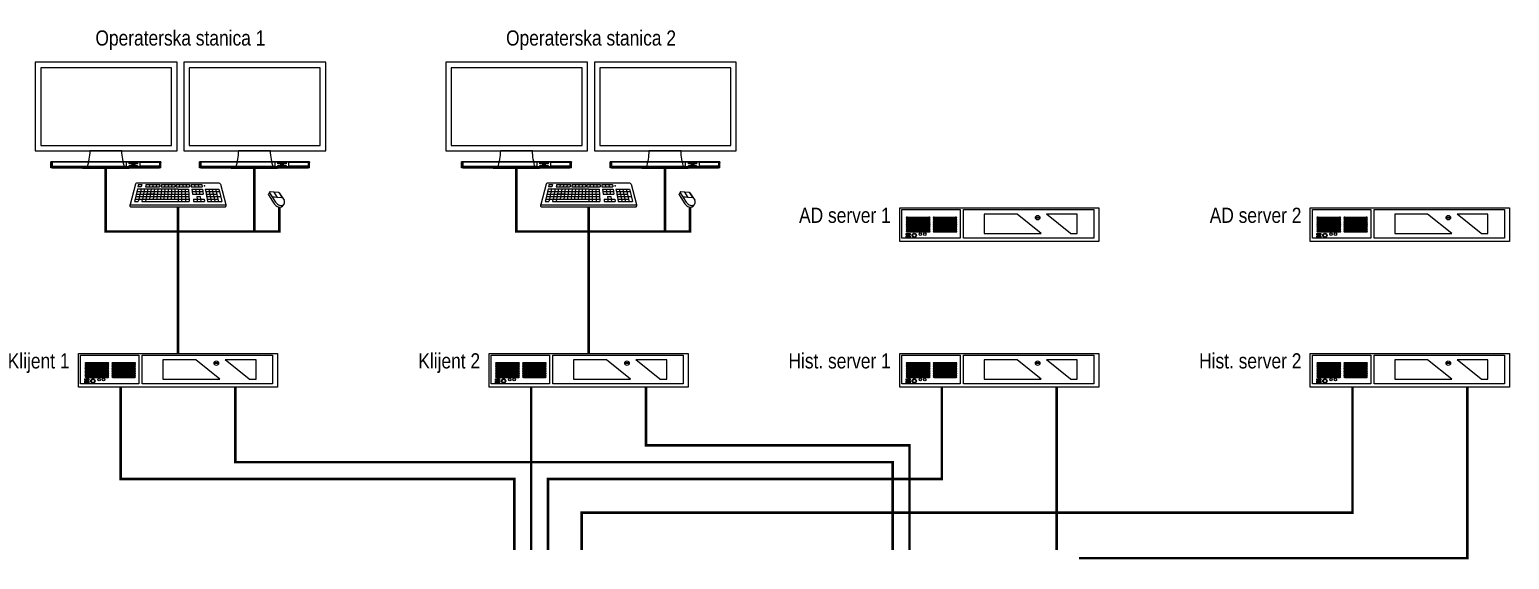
# Model space of a CAD drawing. Header units: inches. Extents: x 67248 to 85686, y -40174 to -31152.
# Drawn here: x 68370 to 70127, y -31782 to -31152 of the extents above; entities that cross this region are included whole.
import ezdxf

# ---------------------------------------------------------------- set-up
doc = ezdxf.new("R2010")
doc.units = ezdxf.units.IN
doc.header["$MEASUREMENT"] = 0
doc.linetypes.add('AUSGEZOGEN', pattern=[3, 1, 1, 1])
doc.layers.add('CP-TOPOLOGY - KVM netvork', color=7, linetype='Continuous', lineweight=20, true_color=0x4b66fb)
doc.layers.add('SI-TOPOLOGY-Ethernet', color=7, linetype='Continuous', lineweight=13, true_color=0x3cf000)
doc.layers.add('SI-General', color=7, linetype='Continuous', lineweight=5)
doc.layers.add('SI-TOPOLOGY-0.00', color=121, linetype='Continuous', lineweight=0)
doc.styles.add('OPIS', font='ARIALN.TTF')

# ---------------------------------------------------------------- blocks, each defined once
blk = doc.blocks.new('Tipkovnica')
at = {"linetype": 'AUSGEZOGEN'}
for p, q in [((-394.1, 49.76), (-395.53, 44.36)), ((-371.57, 49.76), (-370.14, 44.36)), ((-395.55, 44.22), (-395.55, 43.88)), ((-395.41, 44.29), (-370.26, 44.29)), ((-395.41, 43.74), (-370.26, 43.74)), ((-370.12, 44.22), (-370.12, 43.88))]:
    blk.add_line(p, q, dxfattribs=at)
at = {"lineweight": 5}
for p, q in [((-393.54, 48.45), (-394.19, 45.77)), ((-393.86, 47.11), (-392.92, 47.11)), ((-392.93, 50.02), (-393.78, 50.02)), ((-371.91, 50.02), (-393.76, 50.02)), ((-393.7, 47.78), (-392.77, 47.78)), ((-393.54, 48.45), (-392.62, 48.45)), ((-393.27, 49.68), (-393.43, 49.02)), ((-392.56, 49.02), (-393.43, 49.02)), ((-393.27, 49.68), (-392.41, 49.68)), ((-392.62, 48.45), (-393.22, 45.77)), ((-392.92, 47.11), (-391.99, 47.11)), ((-392.77, 47.78), (-391.85, 47.78)), ((-392.62, 48.45), (-391.72, 48.45)), ((-392.41, 49.68), (-392.56, 49.02)), ((-391.72, 48.45), (-392.26, 45.77)), ((-391.99, 47.11), (-382.77, 47.11)), ((-391.85, 47.78), (-382.76, 47.78)), ((-391.85, 47.78), (-382.79, 47.78)), ((-391.72, 48.45), (-388.12, 48.45)), ((-391.24, 49.68), (-391.4, 49.01)), ((-391.4, 49.01), (-390.48, 49.01)), ((-390.81, 48.45), (-391.3, 45.77)), ((-391.24, 49.68), (-390.33, 49.68)), ((-390.79, 47.12), (-389.85, 47.12)), ((-390.33, 49.68), (-390.48, 49.01)), ((-390.48, 49.01), (-389.55, 49.01)), ((-389.91, 48.45), (-390.34, 45.77)), ((-390.33, 49.68), (-389.42, 49.68)), ((-389.85, 47.12), (-388.91, 47.12)), ((-389.7, 47.79), (-388.78, 47.79)), ((-389.42, 49.68), (-389.55, 49.01)), ((-389.55, 49.01), (-387.72, 49.01)), ((-389.42, 49.68), (-387.61, 49.68)), ((-389.01, 48.45), (-389.39, 45.77)), ((-388.51, 49.68), (-388.64, 49.01)), ((-388.12, 48.45), (-388.44, 45.77)), ((-388.12, 48.45), (-387.22, 48.45)), ((-387.61, 49.68), (-387.72, 49.01)), ((-387.22, 48.45), (-387.49, 45.77)), ((-387.18, 49.68), (-387.28, 49.01)), ((-387.28, 49.01), (-383.65, 49.01)), ((-387.22, 48.45), (-382.75, 48.45)), ((-387.18, 49.68), (-385.38, 49.68)), ((-386.33, 48.45), (-386.54, 45.77)), ((-386.28, 49.68), (-386.37, 49.01)), ((-385.44, 48.45), (-385.6, 45.77)), ((-385.38, 49.68), (-385.46, 49.01)), ((-385.38, 49.68), (-384.49, 49.68)), ((-384.55, 48.45), (-384.65, 45.77)), ((-384.49, 49.68), (-384.55, 49.01)), ((-384.49, 49.68), (-383.6, 49.68)), ((-383.66, 48.45), (-383.71, 45.77)), ((-383.6, 49.68), (-383.65, 49.01)), ((-383.32, 49.67), (-383.37, 49)), ((-383.37, 49), (-379.75, 49)), ((-383.32, 49.67), (-379.74, 49.67)), ((-382.75, 48.46), (-382.8, 45.78)), ((-382.75, 48.44), (-382.8, 45.76)), ((-382.77, 47.1), (-381.86, 47.1)), ((-382.76, 47.77), (-381.85, 47.77)), ((-382.75, 48.44), (-381.84, 48.44)), ((-382.43, 49.67), (-382.47, 49)), ((-381.86, 48.42), (-381.86, 45.17)), ((-381.85, 47.1), (-380.94, 47.1)), ((-381.83, 47.77), (-380.92, 47.77)), ((-381.82, 48.44), (-380.91, 48.44)), ((-381.54, 49.67), (-381.56, 49)), ((-380.93, 48.44), (-380.84, 45.16)), ((-380.93, 47.1), (-379.94, 47.1)), ((-380.92, 47.77), (-379.97, 47.77)), ((-380.91, 48.44), (-380, 48.44)), ((-380.65, 49.67), (-380.66, 49)), ((-380, 48.44), (-379.85, 45.15)), ((-379.74, 49.67), (-379.75, 49)), ((-379.35, 49.65), (-379.3, 48.98)), ((-379.35, 49.65), (-376.51, 49.65)), ((-379.3, 48.98), (-376.41, 48.98)), ((-379.11, 48.43), (-379.06, 47.76)), ((-379.11, 48.43), (-376.31, 48.43)), ((-379.06, 47.76), (-376.21, 47.76)), ((-379.06, 47.76), (-379, 47.09)), ((-379.06, 47.76), (-376.22, 47.76)), ((-379, 47.09), (-376.12, 47.09)), ((-378.41, 49.65), (-378.34, 48.98)), ((-378.18, 48.43), (-378.11, 47.76)), ((-378.11, 47.76), (-378.04, 47.09)), ((-377.46, 49.65), (-377.38, 48.98)), ((-377.25, 48.43), (-377.16, 47.76)), ((-377.16, 47.76), (-377.08, 47.09)), ((-376.51, 49.65), (-376.41, 48.98)), ((-376.31, 48.43), (-376.22, 47.76)), ((-376.21, 47.76), (-376.12, 47.09)), ((-375.59, 48.44), (-374.68, 48.44)), ((-375.59, 48.44), (-375.46, 47.77)), ((-375.47, 47.78), (-374.56, 47.78)), ((-375.46, 47.78), (-375.21, 46.44)), ((-375.34, 47.11), (-372.57, 47.11)), ((-375.33, 47.11), (-375.09, 45.77)), ((-375.33, 47.11), (-374.42, 47.11)), ((-374.69, 48.44), (-374.55, 47.78)), ((-374.68, 48.44), (-373.77, 48.44)), ((-374.56, 47.78), (-374.14, 45.77)), ((-374.56, 47.78), (-373.66, 47.78)), ((-374.42, 47.11), (-373.51, 47.11)), ((-373.79, 48.44), (-373.65, 47.78)), ((-373.77, 48.44), (-372.9, 48.44)), ((-373.66, 47.78), (-372.74, 47.78)), ((-373.65, 47.78), (-373.19, 45.77)), ((-373.51, 47.11), (-372.6, 47.11)), ((-372.9, 48.44), (-372.73, 47.78)), ((-372.89, 48.44), (-371.98, 48.44)), ((-372.73, 47.78), (-372.24, 45.77)), ((-372.73, 47.78), (-371.82, 47.78)), ((-371.98, 48.44), (-371.82, 47.78)), ((-371.82, 47.78), (-371.17, 45.1)), ((-394.19, 45.76), (-394.33, 45.16)), ((-394.33, 45.16), (-393.36, 45.16)), ((-394.19, 45.77), (-382.8, 45.77)), ((-394.19, 45.77), (-382.83, 45.77)), ((-394.02, 46.44), (-382.79, 46.44)), ((-394.02, 46.44), (-382.83, 46.44)), ((-393.23, 45.76), (-393.36, 45.16)), ((-392.28, 45.76), (-392.4, 45.16)), ((-392.4, 45.16), (-382.94, 45.17)), ((-391.34, 45.76), (-391.41, 45.16)), ((-382.94, 45.17), (-381.9, 45.17)), ((-382.8, 45.76), (-382.81, 45.17)), ((-382.8, 45.76), (-381.89, 45.76)), ((-382.78, 46.43), (-381.87, 46.43)), ((-382.03, 46.43), (-381.87, 46.43)), ((-381.9, 45.17), (-380.97, 45.15)), ((-381.87, 45.76), (-380.96, 45.76)), ((-381.86, 46.43), (-380.95, 46.43)), ((-381.11, 46.43), (-380.95, 46.43)), ((-380.97, 45.15), (-379.85, 45.15)), ((-380.96, 45.76), (-379.87, 45.76)), ((-380.95, 46.43), (-379.91, 46.43)), ((-380.19, 46.43), (-380.04, 46.43)), ((-378.72, 45.79), (-375.87, 45.79)), ((-378.72, 45.79), (-378.67, 45.12)), ((-378.67, 45.12), (-375.78, 45.12)), ((-377.85, 46.47), (-376.91, 46.47)), ((-377.85, 46.46), (-377.78, 45.79)), ((-377.77, 45.79), (-377.71, 45.12)), ((-376.91, 46.46), (-376.83, 45.79)), ((-376.83, 45.79), (-376.74, 45.12)), ((-375.87, 45.79), (-375.78, 45.12)), ((-375.21, 46.44), (-372.4, 46.44)), ((-375.2, 46.44), (-372.44, 46.44)), ((-375.09, 45.77), (-374.96, 45.1)), ((-375.09, 45.77), (-372.27, 45.77)), ((-374.96, 45.1), (-372.07, 45.1)), ((-374.14, 45.77), (-374.01, 45.1)), ((-374.14, 45.77), (-372.24, 45.77)), ((-373.19, 45.77), (-373.04, 45.1)), ((-372.4, 46.44), (-371.5, 46.44)), ((-372.24, 45.77), (-372.07, 45.1)), ((-372.08, 45.1), (-371.17, 45.1))]:
    blk.add_line(p, q, dxfattribs=at)
at = {"linetype": 'AUSGEZOGEN'}
for centre, radius, start, end in [((-393.76, 49.67), 0.346, 90, 165.1594), ((-395, 44.22), 0.547, 165.1594, 180), ((-395.41, 44.15), 0.137, 90, 180), ((-395.41, 43.88), 0.137, 180, 270), ((-395.38, 44.42), 0.133, 178.6693, 270.654), ((-370.26, 44.15), 0.137, 0, 90), ((-370.26, 43.88), 0.137, 270, 0), ((-370.67, 44.22), 0.547, 0, 14.8406)]:
    blk.add_arc(centre, radius, start, end, dxfattribs=at)
at = {"lineweight": 5}
blk.add_arc((-371.91, 49.67), 0.346, 14.8406, 90, dxfattribs=at)
blk.add_point((-375.81, 49.28), dxfattribs=at)
blk = doc.blocks.new('Miš')
for p, q in [((-345.71, 49.19), (-345.91, 48.82)), ((-345.9, 48.68), (-344.85, 47.02)), ((-345.68, 49.17), (-345.72, 49.09)), ((-345.71, 49.06), (-344.61, 47.33)), ((-345.68, 49.07), (-345.19, 48.29)), ((-344.86, 49.17), (-345.59, 49.22)), ((-344.01, 49.13), (-345.58, 49.26)), ((-345.19, 48.29), (-345.2, 48.26)), ((-343.27, 48.11), (-345.2, 48.26)), ((-344.26, 48.22), (-345.19, 48.29)), ((-344.26, 48.22), (-344.86, 49.17)), ((-344.82, 49.16), (-344.84, 49.13)), ((-344.22, 48.22), (-344.82, 49.16)), ((-344.01, 49.1), (-344.82, 49.16)), ((-344.26, 48.22), (-344.28, 48.19)), ((-344.22, 48.22), (-344.24, 48.18)), ((-343.33, 48.14), (-344.22, 48.22)), ((-343.94, 49.05), (-343.33, 48.14)), ((-343.91, 49.07), (-343.01, 47.72)), ((-343.33, 48.14), (-343.35, 48.11))]:
    blk.add_line(p, q)
for centre, radius, start, end in [((-345.79, 48.75), 0.132, 152.0861, 212.3594), ((-345.59, 49.13), 0.132, 85.3198, 212.3594), ((-345.59, 49.13), 0.099, 85.3198, 212.3594), ((-343.3, 48.26), 1.98, 218.6118, 233.7981), ((-343.06, 48.57), 1.98, 218.6118, 233.7981), ((-343.4, 48.1), 1.41, 233.7981, 251.8488), ((-344.02, 49), 0.132, 34.1349, 85.3198), ((-344.02, 49), 0.099, 33.6349, 85.3198), ((-343.53, 47.7), 0.987, 251.8488, 276.3151), ((-343.49, 47.29), 0.573, 276.3151, 340.9086), ((-340.34, 43.97), 3.96, 135.6638, 138.3115), ((-343.88, 47.43), 0.987, 315.6638, 346.9155), ((-343.56, 47.35), 0.66, 346.9155, 33.8051), ((-343.64, 47.8), 1.41, 233.7981, 251.8488), ((-343.77, 47.4), 0.987, 251.8488, 276.3151), ((-343.73, 46.99), 0.573, 276.3151, 318.3115)]:
    blk.add_arc(centre, radius, start, end)
blk = doc.blocks.new('Monitor')
for p, q in [((-443.05, 14.74), (-423.45, 14.74)), ((-423.69, 13.57), (-442.8, 13.57))]:
    blk.add_line(p, q)
at = {"ltscale": 4.5}
for p, q in [((-442.8, 13.57), (-443.05, 14.74)), ((-423.45, 14.74), (-443.05, 14.74)), ((-443.05, 13.63), (-443.05, 14.74)), ((-423.45, 13.83), (-443.05, 13.83)), ((-423.45, 13.63), (-443.05, 13.63)), ((-442.8, 13.57), (-442.8, 13.63)), ((-423.69, 13.57), (-442.8, 13.57)), ((-429.08, 14.1), (-428.59, 14.1)), ((-428.59, 14.25), (-428.59, 14.1)), ((-428.1, 14.25), (-428.1, 14.1)), ((-428.1, 14.1), (-427.61, 14.1)), ((-423.45, 14.74), (-423.69, 13.57)), ((-423.69, 13.57), (-423.69, 13.63)), ((-423.45, 13.63), (-423.45, 14.74))]:
    blk.add_line(p, q, dxfattribs=at)
for points in [[(-445.85, 16.68), (-420.54, 16.68), (-420.54, 32.49), (-445.85, 32.49)], [(-444.87, 17.66), (-421.52, 17.66), (-421.52, 31.51), (-444.87, 31.51)], [(-429.11, 13.72), (-437.39, 13.72), (-437.39, 13.57), (-429.11, 13.57)]]:
    blk.add_lwpolyline(points, close=True)
blk.add_lwpolyline([(-430.39, 16.68), (-436.11, 16.68, -0.062381), (-436.61, 13.72), (-429.89, 13.72, -0.062381)], format="xyb", close=True)
for points in [[(-442.8, 13.96), (-429.57, 13.96), (-429.57, 14.67), (-442.8, 14.67)], [(-429.08, 14.67), (-427.61, 14.67), (-427.61, 14.38), (-429.08, 14.38)], [(-423.69, 13.96), (-427.12, 13.96), (-427.12, 14.67), (-423.69, 14.67)]]:
    blk.add_lwpolyline(points, close=True, dxfattribs=at)
for points in [[(-427.61, 14.1), (-427.61, 13.96), (-429.08, 13.96), (-429.08, 14.1)], [(-428.59, 14.25), (-428.1, 14.25)]]:
    blk.add_lwpolyline(points, dxfattribs=at)
blk = doc.blocks.new('Server')
at = {"linetype": 'Continuous'}
for p, q in [((-118.2, 0), (-118.2, 40)), ((-118.2, 40), (118.2, 40)), ((-115.5, 4), (-115.5, 38.1)), ((-115.5, 38.1), (-46.4, 38.1)), ((-46.4, 38.1), (-46.4, 4)), ((-42.5, 4), (-42.5, 38.1)), ((-42.5, 38.1), (112.3, 38.1)), ((112.3, 38.1), (112.3, 4)), ((118.2, 40), (118.2, 0)), ((-108.9, 29.1), (-83.6, 29.1)), ((-108.9, 28), (-83.6, 28)), ((-83.6, 28), (-108.9, 28)), ((-108.9, 27), (-83.6, 27)), ((-108.9, 25.9), (-83.6, 25.9)), ((-83.6, 25.9), (-108.9, 25.9)), ((-108.9, 25), (-83.6, 25)), ((-108.9, 23.9), (-83.6, 23.9)), ((-83.6, 23.9), (-108.9, 23.9)), ((-108.9, 22.9), (-83.6, 22.9)), ((-108.9, 21.8), (-83.6, 21.8)), ((-83.6, 21.8), (-108.9, 21.8)), ((-108.9, 20.9), (-83.6, 20.9)), ((-108.9, 19.8), (-83.6, 19.8)), ((-83.6, 19.8), (-108.9, 19.8)), ((-108.9, 18.8), (-83.6, 18.8)), ((-108.9, 17.7), (-83.6, 17.7)), ((-83.6, 17.7), (-108.9, 17.7)), ((-77.1, 29.1), (-51.8, 29.1)), ((-77.1, 28), (-51.8, 28)), ((-51.8, 28), (-77.1, 28)), ((-77.1, 27), (-51.8, 27)), ((-77.1, 25.9), (-51.8, 25.9)), ((-51.8, 25.9), (-77.1, 25.9)), ((-77.1, 25), (-51.8, 25)), ((-77.1, 23.9), (-51.8, 23.9)), ((-51.8, 23.9), (-77.1, 23.9)), ((-77.1, 22.9), (-51.8, 22.9)), ((-77.1, 21.8), (-51.8, 21.8)), ((-51.8, 21.8), (-77.1, 21.8)), ((-77.1, 20.9), (-51.8, 20.9)), ((-77.1, 19.8), (-51.8, 19.8)), ((-51.8, 19.8), (-77.1, 19.8)), ((-77.1, 18.8), (-51.8, 18.8)), ((-77.1, 17.7), (-51.8, 17.7)), ((-51.8, 17.7), (-77.1, 17.7)), ((-18, 32.5), (-18, 9.5)), ((21.1, 32.5), (-18, 32.5)), ((49.7, 9.5), (21.1, 32.5)), ((92.7, 32.5), (56, 32.5)), ((84.6, 9.5), (56, 32.5)), ((92.7, 9.5), (92.7, 32.5)), ((118.2, 0), (-118.2, 0)), ((-46.4, 4), (-115.5, 4)), ((-108.9, 16.8), (-83.6, 16.8)), ((-108.9, 15.6), (-83.6, 15.6)), ((-83.6, 15.6), (-108.9, 15.6)), ((-108.9, 14.7), (-83.6, 14.7)), ((-108.9, 13.6), (-83.6, 13.6)), ((-83.6, 13.6), (-108.9, 13.6)), ((-108.9, 12.6), (-83.6, 12.6)), ((-108.9, 11.5), (-83.6, 11.5)), ((-83.6, 11.5), (-108.9, 11.5)), ((-77.1, 16.8), (-51.8, 16.8)), ((-77.1, 15.6), (-51.8, 15.6)), ((-51.8, 15.6), (-77.1, 15.6)), ((-77.1, 14.7), (-51.8, 14.7)), ((-77.1, 13.6), (-51.8, 13.6)), ((-51.8, 13.6), (-77.1, 13.6)), ((-77.1, 12.6), (-51.8, 12.6)), ((-77.1, 11.5), (-51.8, 11.5)), ((-51.8, 11.5), (-77.1, 11.5)), ((112.3, 4), (-42.5, 4)), ((-18, 9.5), (49.7, 9.5)), ((84.6, 9.5), (92.7, 9.5))]:
    blk.add_line(p, q, dxfattribs=at)
for points in [[(43.6, 27.9), (43.6, 29.2), (47.6, 29.2), (47.6, 27.9)], [(-110.4, 9.8), (-105.6, 9.8), (-105.6, 7.9), (-110.4, 7.9)], [(-110.4, 7), (-105.6, 7), (-105.6, 5), (-110.4, 5)], [(-109.9, 9.3), (-106.1, 9.3), (-106.1, 8.9), (-109.9, 8.9)], [(-109.9, 6.4), (-106.1, 6.4), (-106.1, 6), (-109.9, 6)]]:
    blk.add_lwpolyline(points, close=True, dxfattribs=at)
for centre, radius in [((45.6, 28.5), 2.71), ((-100.9, 7.4), 2.52), ((-100.9, 7.4), 1.93), ((-93.6, 8.9), 1.49), ((-88.4, 8.9), 1.49)]:
    blk.add_circle(centre, radius, dxfattribs=at)
for centre, major_axis, start_param, end_param in [((-108.9, 28.5), (-1.46, 0), -1.570796, 1.570796), ((-108.9, 26.5), (-1.46, 0), -1.570796, 1.570796), ((-108.9, 24.4), (-1.46, 0), -1.570796, 1.570796), ((-108.9, 22.4), (1.46, 0), 1.570796, 4.712389), ((-108.9, 20.3), (-1.46, 0), -1.570796, 1.570796), ((-108.9, 18.3), (1.46, 0), 1.570796, 4.712389), ((-83.6, 28.5), (-1.46, 0), 1.570796, 4.712389), ((-83.6, 26.5), (-1.46, 0), 1.570796, 4.712389), ((-83.6, 24.4), (-1.46, 0), 1.570796, 4.712389), ((-83.6, 22.4), (-1.46, 0), 1.570796, 4.712389), ((-83.6, 20.3), (1.46, 0), 4.712389, 7.853982), ((-83.6, 18.3), (-1.46, 0), 1.570796, 4.712389), ((-77.1, 28.5), (-1.46, 0), -1.570796, 1.570796), ((-77.1, 26.5), (-1.46, 0), -1.570796, 1.570796), ((-77.1, 24.4), (-1.46, 0), -1.570796, 1.570796), ((-77.1, 22.4), (1.46, 0), 1.570796, 4.712389), ((-77.1, 20.3), (-1.46, 0), -1.570796, 1.570796), ((-77.1, 18.3), (1.46, 0), 1.570796, 4.712389), ((-51.8, 28.5), (-1.46, 0), 1.570796, 4.712389), ((-51.8, 26.5), (-1.46, 0), 1.570796, 4.712389), ((-51.8, 24.4), (-1.46, 0), 1.570796, 4.712389), ((-51.8, 22.4), (-1.46, 0), 1.570796, 4.712389), ((-51.8, 20.3), (1.46, 0), 4.712389, 7.853982), ((-51.8, 18.3), (-1.46, 0), 1.570796, 4.712389), ((-108.9, 16.2), (-1.46, 0), -1.570796, 1.570796), ((-108.9, 14.1), (1.46, 0), 1.570796, 4.712389), ((-108.9, 12.1), (-1.46, 0), -1.570796, 1.570796), ((-83.6, 16.2), (1.46, 0), 4.712389, 7.853982), ((-83.6, 14.1), (-1.46, 0), 1.570796, 4.712389), ((-83.6, 12.1), (-1.46, 0), 1.570796, 4.712389), ((-77.1, 16.2), (-1.46, 0), -1.570796, 1.570796), ((-77.1, 14.1), (1.46, 0), 1.570796, 4.712389), ((-77.1, 12.1), (-1.46, 0), -1.570796, 1.570796), ((-51.8, 16.2), (1.46, 0), 4.712389, 7.853982), ((-51.8, 14.1), (-1.46, 0), 1.570796, 4.712389), ((-51.8, 12.1), (-1.46, 0), 1.570796, 4.712389)]:
    blk.add_ellipse(centre, major_axis=major_axis, ratio=0.382015, start_param=start_param, end_param=end_param, dxfattribs=at)

msp = doc.modelspace()

# ---------------------------------------------------------------- linework, layer by layer
at = {"layer": 'CP-TOPOLOGY - KVM netvork', "ltscale": 0.01, "const_width": 3, "flags": 128}
for points in [[(68460.3, -31317.2), (68460.3, -31392.3), (68666.4, -31392.3), (68666.4, -31363.2)], [(68636.7, -31317.2), (68636.7, -31392.3), (68546, -31392.3), (68546, -31362.9)], [(68947.8, -31317.2), (68947.8, -31392.3), (69153.9, -31392.3), (69153.9, -31363.2)], [(69124.2, -31317.2), (69124.2, -31392.3), (69033.5, -31392.3), (69033.5, -31362.9)], [(68546, -31392.3), (68546, -31537.2)], [(69033.5, -31392.3), (69033.5, -31537.2)]]:
    msp.add_lwpolyline(points, dxfattribs=at)
at = {"layer": 'SI-TOPOLOGY-Ethernet', "const_width": 3}
for points in [[(68477.9, -31577.2), (68477.9, -31686.4), (68945.3, -31686.4), (68945.3, -31770.9)], [(68614.2, -31577.2), (68614.2, -31666.4), (69394.5, -31666.4), (69394.5, -31770.9)], [(68965.3, -31577.2), (68965.3, -31770.9)], [(69452.8, -31577.2), (69452.8, -31686.4), (68985.3, -31686.4), (68985.3, -31770.9)], [(69940.3, -31577.2), (69940.3, -31726.4), (69025.3, -31726.4), (69025.3, -31770.9)], [(69101.7, -31577.2), (69101.7, -31646.4), (69414.5, -31646.4), (69414.5, -31770.9)], [(69589.2, -31577.2), (69589.2, -31770.9)], [(70076.6, -31577.2), (70076.6, -31780.4), (69615.5, -31780.4)]]:
    msp.add_lwpolyline(points, dxfattribs=at)

# ---------------------------------------------------------------- block references
at = {"layer": 'SI-TOPOLOGY-0.00'}
for name, p, xscale, yscale, zscale in [('Monitor', (71344.1, -31407.5), 6.656000000000001, 6.656000000000001, 6.656000000000001), ('Monitor', (71520.5, -31407.5), 6.656000000000001, 6.656000000000001, 6.656000000000001), ('Monitor', (71831.5, -31407.5), 6.656000000000001, 6.656000000000001, 6.656000000000001), ('Monitor', (72007.9, -31407.5), 6.656000000000001, 6.656000000000001, 6.656000000000001), ('Tipkovnica', (70261.1, -31558.8), 4.48, 4.48, 4.48), ('Tipkovnica', (70748.6, -31558.8), 4.48, 4.48, 4.48), ('Miš', (70867.2, -31660.3), 6.4, 6.4, 6.4), ('Miš', (71354.7, -31660.3), 6.4, 6.4, 6.4)]:
    msp.add_blockref(name, p, dxfattribs=dict(at, xscale=xscale, yscale=yscale, zscale=zscale))
for p in [(69521, -31404.3), (70008.5, -31404.3), (68546, -31577.2), (69033.5, -31577.2), (69521, -31577.2), (70008.5, -31577.2)]:
    msp.add_blockref('Server', p, dxfattribs=at)

# ---------------------------------------------------------------- texts
at = {"layer": 'SI-General', "char_height": 18, "width": 522.54, "line_spacing_factor": 0.8, "style": 'OPIS'}
for s, insert, attachment_point in [('Operaterska stanica 1', (68548.9, -31153.3), 2), ('Operaterska stanica 2', (69036.4, -31153.3), 2), ('AD server 1', (69392.2, -31364), 3), ('AD server 2', (69879.7, -31364), 3), ('Klijent 1', (68417.3, -31537), 3), ('Klijent 2', (68904.7, -31537), 3), ('Hist. server 1', (69392.2, -31537), 3), ('Hist. server 2', (69879.7, -31537), 3)]:
    msp.add_mtext(s, dxfattribs=dict(at, insert=insert, attachment_point=attachment_point))

doc.saveas('drawing.dxf')
